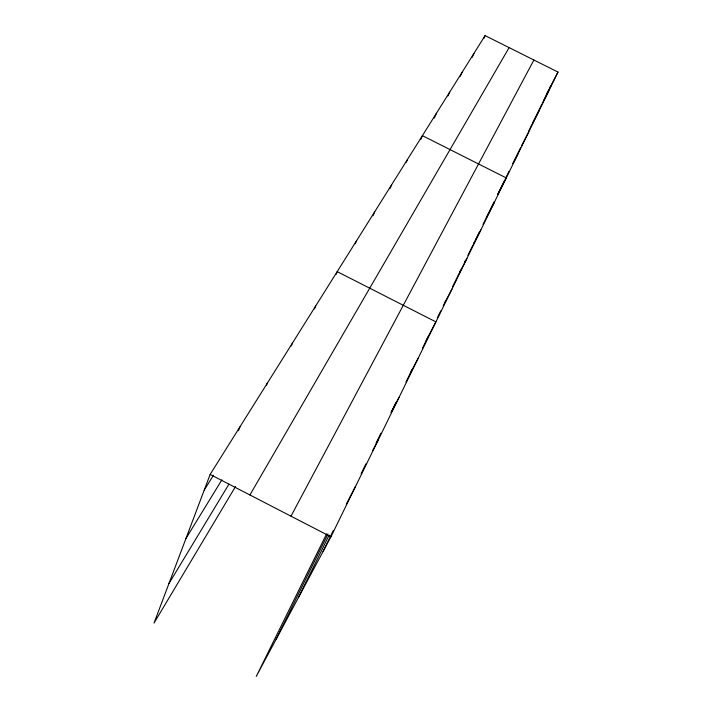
<?xml version="1.0" encoding="UTF-8"?>
<svg xmlns="http://www.w3.org/2000/svg" width="712" height="712" viewBox="0 0 712 712"><rect width="100%" height="100%" fill="white"/><g stroke="black" fill="none" stroke-linecap="round" stroke-linejoin="round"><path stroke-width="1.07" d="M326.621 533.84L256.258 676.4L330.929 536.812L557.986 72.072L485.094 35.6L210.138 474.432L154.015 623.098L235.512 486.545M238.44 430.76L239.962 426.835M266.528 385.156L267.312 383.19M291.27 345.979L292.472 343.042M314.482 308.892L315.692 305.973M335.984 274.547L337.203 271.646L435.931 321.895L426.088 340.594M355.297 243.735L356.605 240.674M372.972 215.825L374.708 211.784M389.9 188.76L391.636 184.764M406.205 162.398L407.504 159.435M420.685 139.561L422.403 135.654L506.268 177.929L497.839 194.073M434.284 118.094L436.429 113.279M447.937 95.986L449.637 92.186M460.308 76.291L462.115 72.277M472.127 57.405L473.916 53.436M483.759 38.537L485.094 35.6M298.764 596.95L329.06 535.228M323.061 551.524L333.198 530.796M346.228 504.158L355.591 486.341M361.144 473.676L365.95 463.85M376.078 443.131L380.92 433.243M395.89 402.636L391.084 412.462L398.978 397.527M405.982 382.006L412.23 369.225M422.35 348.551L428.126 336.732M437.39 317.792L440.799 310.815M443.238 305.831L444.217 303.837M444.697 302.849L445.668 300.873M452.449 286.998L459.231 273.132M459.721 272.144L460.691 270.16M464.562 262.23L465.532 260.254M467.962 255.297L472.804 245.382M474.263 242.4L473.293 244.394L480.876 229.905M475.242 240.407L479.149 232.415M483.056 224.431L494.092 201.861M497.902 194.073L504.203 181.195M505.173 179.21L509.062 171.263M512.907 163.395L520.561 147.758M528.598 131.328L531.9 124.564M532.371 123.612L541.734 104.477M543.594 100.668L551.043 85.431L550.02 87.407M276.167 639.198L327.947 534.018M546.442 94.304L548.997 89.374M551.542 84.479L557.986 72.072M542.232 103.507L548.765 90.94M532.407 123.585L539.029 110.867M521.513 145.809L528.74 131.934M512.96 163.609L517.838 154.246M486.474 217.445L493.968 203.098M459.747 272.153L466.903 258.509M444.733 302.858L451.951 289.099M410.308 373.159L418.167 358.261M372.75 450.34L378.188 440.078M290.977 516.182L533.893 60.022M249.912 494.974L509.116 47.624M168.984 583.457L228.97 484.142M185.965 538.459L221.868 479.879M204.228 490.096L213.52 475.18M210.138 474.432L330.929 536.812"/></g></svg>
